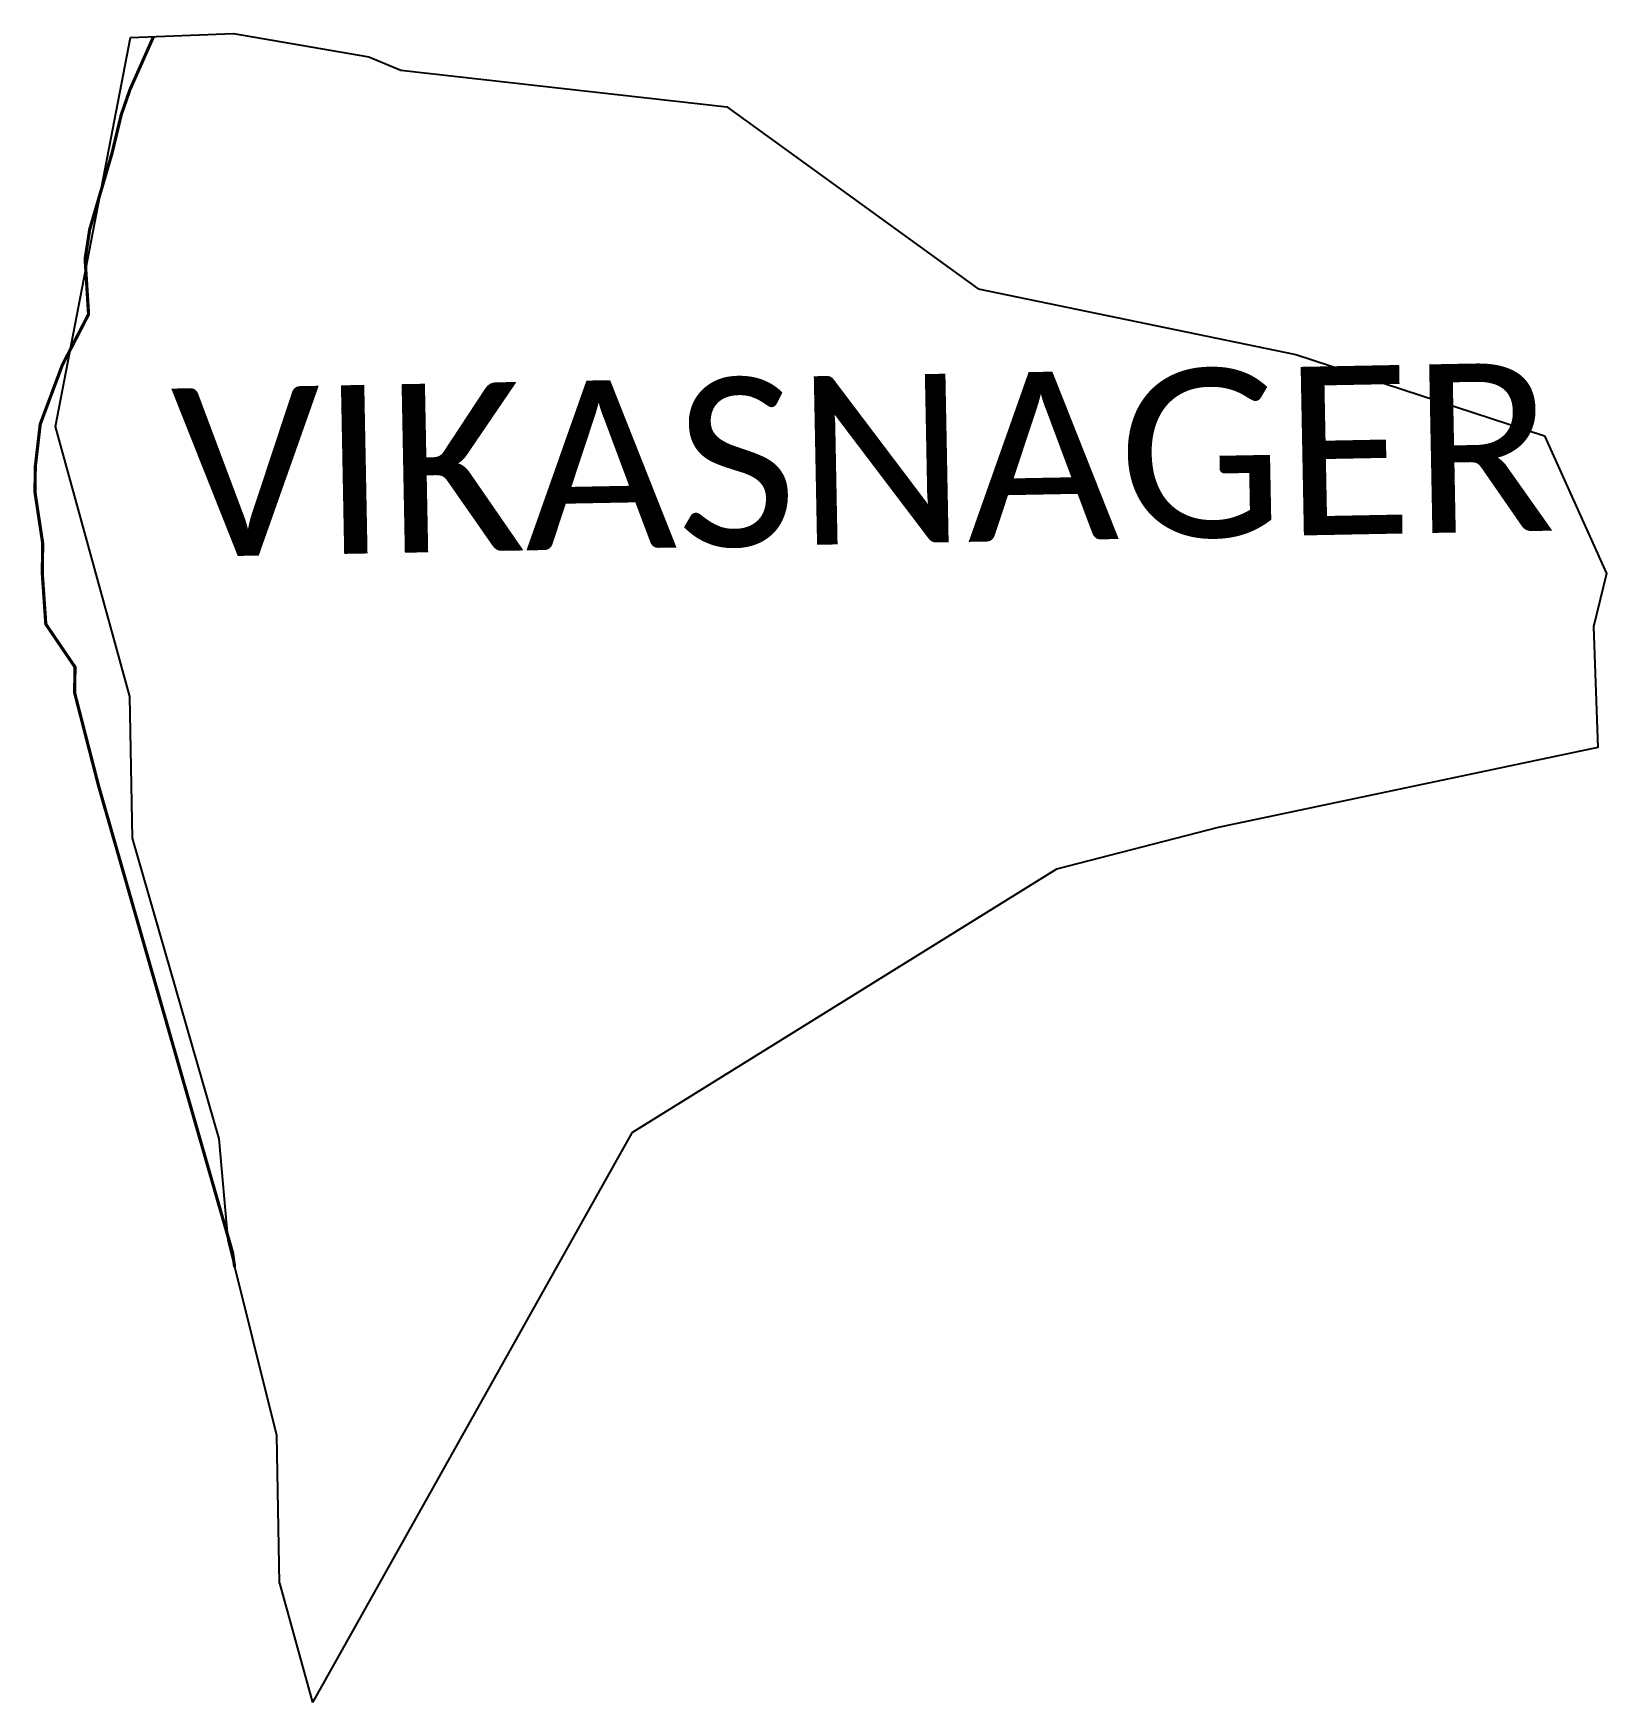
# Model space of a CAD drawing. Header units: metres. Extents: x 260315 to 261780, y 2219747 to 2221301.
import ezdxf

# ---------------------------------------------------------------- set-up
doc = ezdxf.new("R2010")
doc.units = ezdxf.units.M
for name, color, linetype in [('HAZARDS LINE', 1, 'Continuous'), ('village', 3, 'Continuous'), ('VILLAGE NAME', 250, 'Continuous')]:
    doc.layers.add(name, color=color, linetype=linetype)
doc.styles.get("Standard").update_dxf_attribs({"font": 'simplex.shx'})

msp = doc.modelspace()

# ---------------------------------------------------------------- linework, layer by layer
at = {"color": 3, "flags": 128}
msp.add_lwpolyline([(260543.8, 2219858), (260574.4, 2219746.7)], dxfattribs=at)
at = {"layer": 'HAZARDS LINE', "lineweight": 18, "const_width": 2.97}
msp.add_lwpolyline([(260501.9, 2220152.5), (260499.9, 2220166.1), (260375.4, 2220599.6), (260352.9, 2220687), (260353.3, 2220710.8), (260326.1, 2220750.8), (260322.8, 2220798.3), (260323.2, 2220826.1), (260316, 2220873.7), (260316.3, 2220897.4), (260320.9, 2220937), (260341.5, 2220992.1), (260353.7, 2221015.7), (260365.9, 2221039.3), (260362.7, 2221090.8), (260367, 2221118.5), (260387.8, 2221189.5), (260396.3, 2221225), (260404.5, 2221248.6), (260426.4, 2221297.8)], dxfattribs=at)
at = {"layer": 'village', "color": 3, "true_color": 0x00ff00}
for points in [[(260543.8, 2219858, 0), (260541.2, 2219995.4, 0), (260495.8, 2220177.1, 0), (260487.5, 2220271.6, 0), (260406.7, 2220551.4, 0), (260404.3, 2220683.6, 0), (260335.2, 2220934.8, 0), (260404.9, 2221296.9, 0), (260500.8, 2221300.9, 0), (260627, 2221278.9, 0), (260656.7, 2221266.6, 0), (260960.2, 2221232.6, 0), (261194.2, 2221063.1, 0), (261490.2, 2221002, 0), (261721.6, 2220926.1, 0), (261779.6, 2220798, 0)], [(261779.6, 2220798, 0), (261767.3, 2220748.2, 0), (261771.5, 2220636.1, 0), (261417.9, 2220561.6, 0), (261267.4, 2220522.8, 0), (260871.8, 2220277.1, 0), (260574.4, 2219746.7, 0)]]:
    msp.add_polyline3d(points, dxfattribs=at)

# ---------------------------------------------------------------- texts
at = {"layer": 'VILLAGE NAME', "insert": (260442.2, 2220970.1), "char_height": 156.965, "attachment_point": 1, "rotation": 1.1028}
msp.add_mtext_dynamic_manual_height_columns('{\\fCalibri|b0|i0|c0|p34;VIKASNAGER}', width=132.372, gutter_width=784.8, heights=[0], dxfattribs=at)

doc.saveas('drawing.dxf')
